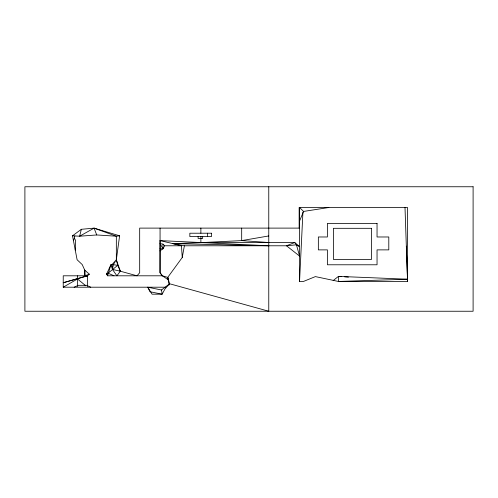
<?xml version="1.0" encoding="UTF-8"?>
<svg xmlns="http://www.w3.org/2000/svg" width="498" height="498" viewBox="0 0 498 498"><rect width="100%" height="100%" fill="white"/><g stroke="black" fill="none" stroke-linecap="round" stroke-linejoin="round"><path stroke-width="0.75" d="M168.28 279.826L162.385 275.799L160.007 272.767L160.063 240.602L268.764 245.782L172.85 243.615L160.063 240.602M75.26 250.127L75.665 240.596L74.37 238.119L74.812 235.934M299.149 228.109L299.149 207.498L407.545 207.498L407.545 281.457L338.453 281.457L315.377 276.602L303.45 281.457L299.547 281.457L302.927 212.117M84.741 270.165L89.329 274.174L84.928 275.799L84.741 270.165L82.226 264.587L77.109 259.757L72.515 235.809L81.348 229.298L94.078 228.14L119.613 235.809L116.339 259.757L117.733 265.341L120.335 271.205L137.006 275.799L139.677 272.767L139.677 228.109L299.547 228.109M182.249 257.491L184.378 245.782L286.493 245.782L296.453 244.798L299.547 246.641L294.71 242.532L200.875 242.638L172.85 243.615L181.459 245.782L182.249 257.491L167.733 277.392L169.164 284.943M72.515 235.809L79.624 236.208L94.078 228.14L116.339 236.208L116.339 259.757L120.335 271.205L116.899 275.799L112.455 269.424L110.961 264.587L106.703 273.813L107.618 275.799L106.385 273.751L108.103 273.165L117.733 265.341L112.112 264.494L110.961 264.587L107.618 275.799L162.385 275.799L167.733 277.392L168.585 279.515M112.455 269.424L113.357 264.606L116.339 259.757L112.112 264.494L112.455 269.424L120.335 271.205M81.348 229.298L79.624 236.208L96.724 234.956L116.339 236.208L119.613 235.809M73.411 240.497L74.37 238.119M299.547 221.056L303.568 211.438L328.867 207.498M160.007 250.88L162.989 248.763L164.639 245.782L181.459 245.782M87.523 286.443L87.523 275.799L63.234 282.74L87.523 275.799L89.329 274.174M333.156 280.573L338.453 276.39L407.545 279.21L406.337 246.168M167.733 277.392L169.594 283.76L164.9 289.058L162.149 294.187L149.966 291.741L147.763 287.203L161.52 289.985L169.594 283.76L268.764 311.244L268.764 186.756M87.523 275.799L63.234 275.799L63.234 287.203L77.495 278.961L85.749 285.752M74.165 287.203L78.304 285.317L86.59 285.317L90.729 287.203M268.764 235.952L241.679 240.602L200.875 242.638L200.893 236.575M407.545 279.21L338.453 281.457L338.453 276.39L341.528 276.614M160.026 248.763L162.989 248.763L162.989 244.132L160.032 243.566L162.989 248.763M63.234 287.203L165.722 287.203M268.764 242.532L241.679 240.602L241.679 228.109M344.597 276.838L348.432 277.125M172.85 243.615L184.378 245.782M108.103 273.165L113.98 275.799M303.568 211.438L299.547 207.498L299.547 281.457M162.989 244.132L164.639 245.782M162.385 275.799L160.063 272.767L160.063 228.109M147.763 287.203L152.058 294.187L162.149 294.187L161.52 289.985M94.078 228.14L96.724 234.956M84.722 270.121L84.928 275.799M405.005 207.498L407.545 281.457M207.473 233.22L207.473 236.575M202.661 236.575L202.661 238.442L198.111 238.442L198.111 236.575M200.875 228.109L200.875 233.22M77.495 275.799L77.495 286.456M294.71 242.532L286.493 245.782L299.547 256.072L296.453 244.798L294.71 242.532M473.1 186.756L24.9 186.756L24.9 311.244L473.1 311.244L473.1 186.756M377.042 223.384L327.41 223.384L327.41 236.98L318.353 236.98L318.353 249.878L327.41 249.878L327.41 264.78L377.042 264.78L377.042 249.878L388.795 249.878L388.795 236.98L377.042 236.98L377.042 223.384M371.514 228.314L333.392 228.314L333.392 259.414L371.514 259.414L371.514 228.314M211.469 233.22L189.838 233.22L189.838 236.575L211.469 236.575L211.469 233.22"/></g></svg>
